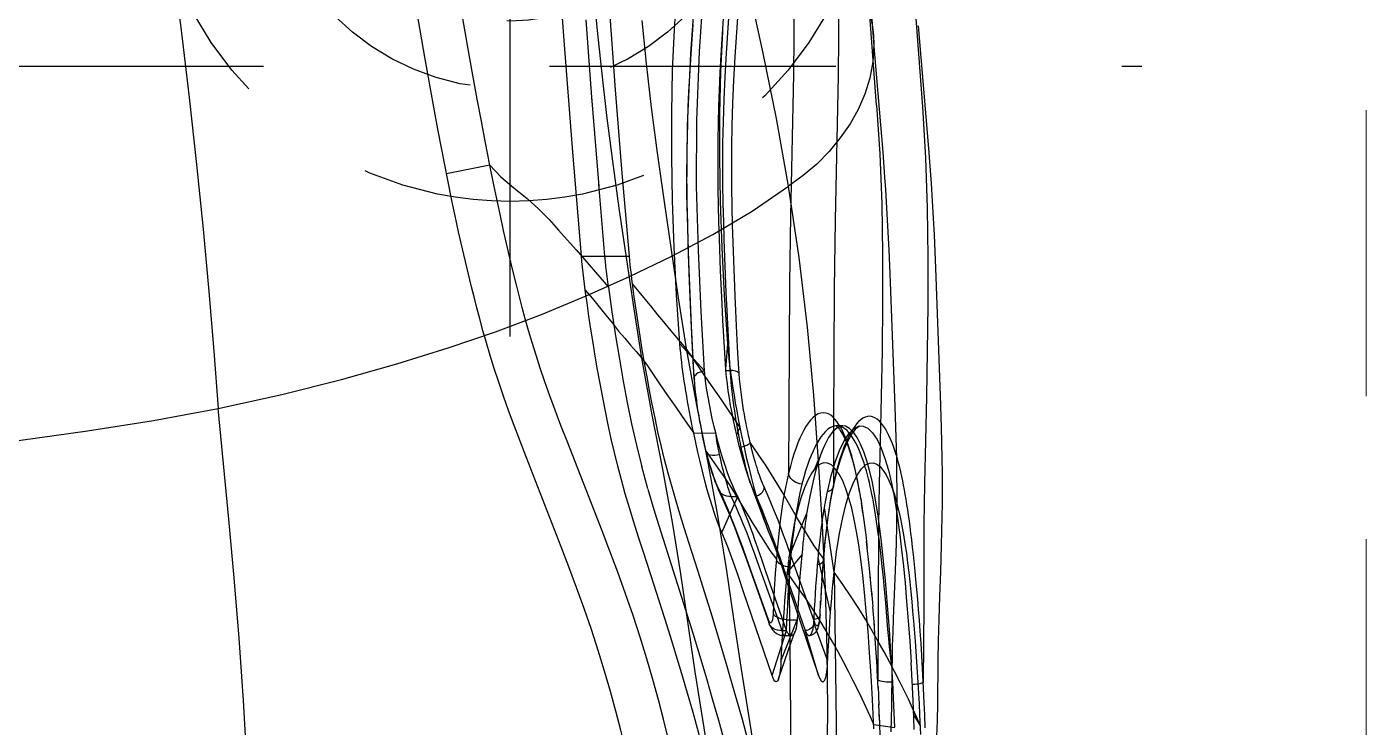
# Model space of a CAD drawing. Header units: inches. Extents: x 143011 to 144494, y -46023 to -44974.
# Drawn here: x 143811.85 to 143841.58, y -45181.09 to -45165.54 of the extents above; entities that cross this region are included whole.
import ezdxf

# ---------------------------------------------------------------- set-up
doc = ezdxf.new("R2010")
doc.units = ezdxf.units.IN
doc.header["$LTSCALE"] = 2
doc.header["$MEASUREMENT"] = 0
for name, pattern in [('CENTER', [50.8, 31.75, -6.35, 6.35, -6.35]), ('DASHED', [0.75, 0.5, -0.25]), ('HIDDEN', [9.525, 6.35, -3.175])]:
    doc.linetypes.add(name, pattern=pattern)
for name, color, linetype in [('CAV-COR', 1, 'CONTINUOUS'), ('DEFAULT_1', 7, 'CENTER'), ('DEFAULT_2', 8, 'HIDDEN'), ('wr2', 41, 'DASHED')]:
    doc.layers.add(name, color=color, linetype=linetype)
doc.layers.add('WR', color=122, linetype='HIDDEN', lineweight=18)

# ---------------------------------------------------------------- blocks, each defined once
blk = doc.blocks.new('20160901.140447')
at = {"layer": 'wr2', "linetype": 'CENTER', "ltscale": 0.2}
for p, q in [((0, -11), (0, 11)), ((-11, 0), (11, 0))]:
    blk.add_line(p, q, dxfattribs=at)
at = {"layer": 'wr2', "linetype": 'HIDDEN', "ltscale": 0.5}
for radius in [8, 5.5, 4]:
    blk.add_circle((0, 0), radius, dxfattribs=at)

msp = doc.modelspace()

# ---------------------------------------------------------------- linework, layer by layer
at = {"layer": 'CAV-COR', "linetype": 'ByBlock'}
for p, q in [((143830.668, -45166.073), (143830.5, -45163.891)), ((143831.87, -45168.246), (143831.645, -45165.521)), ((143830.854, -45168.329), (143830.668, -45166.073)), ((143831.805, -45168.452), (143831.736, -45167.323)), ((143831.844, -45169.57), (143831.805, -45168.452)), ((143830.963, -45169.969), (143830.932, -45169.431)), ((143831.857, -45170.664), (143831.844, -45169.57)), ((143830.989, -45170.498), (143830.963, -45169.969)), ((143832.027, -45170.899), (143831.994, -45170.164)), ((143831.012, -45171.02), (143830.989, -45170.498)), ((143831.125, -45173.973), (143831.012, -45171.02)), ((143832.133, -45173.726), (143832.027, -45170.899)), ((143831.141, -45174.435), (143831.125, -45173.973)), ((143831.151, -45177.017), (143831.16, -45176.614)), ((143831.764, -45178.387), (143831.768, -45176.6)), ((143831.139, -45177.41), (143831.151, -45177.017)), ((143831.125, -45177.793), (143831.139, -45177.41)), ((143831.089, -45178.676), (143831.125, -45177.793)), ((143832.098, -45178.702), (143832.114, -45178.188)), ((143831.749, -45180.087), (143831.764, -45178.387)), ((143831.077, -45178.99), (143831.089, -45178.676)), ((143832.086, -45179.176), (143832.098, -45178.702)), ((143831.068, -45179.282), (143831.077, -45178.99)), ((143831.061, -45179.551), (143831.068, -45179.282)), ((143832.079, -45179.611), (143832.086, -45179.176)), ((143831.057, -45179.804), (143831.061, -45179.551)), ((143831.505, -45180.193), (143831.476, -45179.651)), ((143832.067, -45180.579), (143832.079, -45179.611)), ((143831.047, -45180.615), (143831.057, -45179.804)), ((143831.069, -45180.09), (143831.056, -45179.852)), ((143831.11, -45179.858), (143831.057, -45179.757)), ((143831.218, -45180.068), (143831.11, -45179.858)), ((143831.756, -45180.232), (143831.733, -45179.785)), ((143831.069, -45180.09), (143831.053, -45180.09)), ((143831.086, -45180.439), (143831.069, -45180.09)), ((143831.52, -45180.508), (143831.505, -45180.193)), ((143831.771, -45180.549), (143831.756, -45180.232)), ((143831.041, -45180.902), (143831.047, -45180.615)), ((143831.101, -45180.774), (143831.086, -45180.439)), ((143831.509, -45180.668), (143831.417, -45180.472)), ((143831.536, -45180.878), (143831.52, -45180.508)), ((143831.781, -45180.814), (143831.771, -45180.549)), ((143832.06, -45180.94), (143832.067, -45180.579)), ((143831.033, -45181.196), (143831.041, -45180.902)), ((143831.114, -45181.088), (143831.101, -45180.774)), ((143831.546, -45181.14), (143831.536, -45180.878)), ((143831.792, -45181.108), (143831.781, -45180.814)), ((143832.051, -45181.294), (143832.06, -45180.94))]:
    msp.add_line(p, q, dxfattribs=at)
for points in [[(143828.755, -45169.081), (143828.489, -45167.579), (143828.198, -45166.131), (143827.888, -45164.737), (143827.557, -45163.398), (143827.213, -45162.114), (143826.854, -45160.878), (143826.483, -45159.688), (143826.099, -45158.548), (143825.705, -45157.452), (143825.305, -45156.398), (143824.896, -45155.389), (143824.475, -45154.422), (143824.04, -45153.497), (143823.59, -45152.613), (143823.125, -45151.779)], [(143813.351, -45155.169), (143813.776, -45156.948), (143814.154, -45158.73), (143814.493, -45160.484), (143814.793, -45162.218), (143815.054, -45163.92), (143815.275, -45165.558), (143815.461, -45167.114), (143815.621, -45168.601), (143815.765, -45170.035), (143815.896, -45171.419), (143816.004, -45172.748), (143816.098, -45174.02)], [(143831.736, -45167.323), (143831.505, -45164.274), (143831.447, -45163.486), (143831.323, -45161.874)], [(143830.642, -45165.733), (143830.651, -45165.941), (143830.631, -45166.321), (143830.564, -45166.686), (143830.454, -45167.038), (143830.306, -45167.377), (143830.122, -45167.702), (143829.907, -45168.013), (143829.66, -45168.31), (143829.382, -45168.595), (143829.079, -45168.848), (143828.755, -45169.081)], [(143830.932, -45169.431), (143830.915, -45169.159), (143830.896, -45168.885), (143830.854, -45168.329)], [(143831.953, -45169.409), (143831.928, -45169.025), (143831.9, -45168.637), (143831.87, -45168.246)], [(143816.098, -45174.02), (143817.514, -45173.707), (143818.835, -45173.374), (143820.068, -45173.027), (143821.203, -45172.674), (143822.257, -45172.314), (143823.274, -45171.93), (143824.268, -45171.52), (143825.231, -45171.09), (143826.168, -45170.635), (143827.079, -45170.155), (143827.954, -45169.64), (143828.755, -45169.081)], [(143829.389, -45186.801), (143829.53, -45184.454), (143829.586, -45183.233), (143829.618, -45181.982), (143829.629, -45180.694), (143829.617, -45179.371), (143829.577, -45178.011), (143829.508, -45176.618), (143829.422, -45175.189), (143829.317, -45173.72), (143829.177, -45172.21), (143828.996, -45170.664), (143828.755, -45169.081)], [(143831.994, -45170.164), (143831.975, -45169.789), (143831.953, -45169.409)], [(143831.768, -45176.6), (143831.78, -45175.682), (143831.806, -45174.732), (143831.827, -45173.753), (143831.844, -45172.752), (143831.854, -45171.724), (143831.857, -45170.664)], [(143832.153, -45177.048), (143832.161, -45176.743), (143832.167, -45176.431), (143832.171, -45176.113), (143832.173, -45175.788), (143832.172, -45175.457), (143832.169, -45175.119), (143832.163, -45174.775), (143832.155, -45174.428), (143832.133, -45173.726)], [(143799.429, -45175.677), (143800.654, -45175.612), (143801.914, -45175.551), (143803.207, -45175.483), (143804.532, -45175.4), (143805.892, -45175.302), (143807.295, -45175.186), (143808.747, -45175.052), (143810.232, -45174.896), (143811.72, -45174.717), (143813.201, -45174.515), (143814.669, -45174.284), (143816.098, -45174.02)], [(143816.887, -45191.483), (143816.862, -45186.605), (143816.842, -45185.013), (143816.803, -45183.449), (143816.744, -45181.94), (143816.663, -45180.497), (143816.566, -45179.112), (143816.455, -45177.773), (143816.336, -45176.476), (143816.098, -45174.02)], [(143831.16, -45176.614), (143831.163, -45176.408), (143831.165, -45176.199), (143831.166, -45175.987), (143831.166, -45175.773), (143831.164, -45175.556), (143831.162, -45175.336), (143831.158, -45175.114), (143831.154, -45174.89), (143831.141, -45174.435)], [(143831.403, -45176.26), (143831.386, -45176.145), (143831.368, -45176.033), (143831.349, -45175.926), (143831.331, -45175.823), (143831.312, -45175.722), (143831.292, -45175.622), (143831.271, -45175.523), (143831.249, -45175.425), (143831.225, -45175.327), (143831.201, -45175.23), (143831.174, -45175.135), (143831.158, -45175.078)], [(143831.163, -45176.35), (143831.186, -45176.503), (143831.228, -45176.82), (143831.267, -45177.155), (143831.306, -45177.513), (143831.343, -45177.896), (143831.379, -45178.301), (143831.413, -45178.728), (143831.446, -45179.179), (143831.476, -45179.651)], [(143831.53, -45177.26), (143831.511, -45177.092), (143831.493, -45176.934), (143831.475, -45176.784), (143831.457, -45176.642), (143831.439, -45176.509), (143831.421, -45176.381), (143831.403, -45176.26)], [(143832.114, -45178.188), (143832.134, -45177.634), (143832.153, -45177.048)], [(143831.586, -45177.823), (143831.567, -45177.626), (143831.53, -45177.26)], [(143831.733, -45179.785), (143831.716, -45179.498), (143831.698, -45179.223), (143831.68, -45178.962), (143831.662, -45178.713), (143831.643, -45178.475), (143831.624, -45178.247), (143831.586, -45177.823)], [(143831.417, -45180.472), (143831.32, -45180.273), (143831.218, -45180.068)], [(143831.749, -45180.087), (143831.743, -45180.096), (143831.731, -45180.104), (143831.715, -45180.112), (143831.696, -45180.12), (143831.672, -45180.126), (143831.642, -45180.133), (143831.602, -45180.139), (143831.555, -45180.143), (143831.503, -45180.144)]]:
    msp.add_lwpolyline(points, dxfattribs=at)
at = {"layer": 'DEFAULT_1', "color": 2, "linetype": 'CENTER', "ltscale": 0.5}
msp.add_line((143734.555, -45166.419), (143836.598, -45166.419), dxfattribs=at)
at = {"layer": 'DEFAULT_2', "color": 8, "linetype": 'HIDDEN'}
for p, q in [((143830.712, -45167.282), (143830.36, -45162.613)), ((143820.687, -45166.221), (143820.277, -45163.878)), ((143821.686, -45166.248), (143821.24, -45163.709)), ((143827.38, -45166.131), (143827.495, -45164.466)), ((143827.341, -45164.865), (143827.255, -45166.173)), ((143827.574, -45166.215), (143827.649, -45165.127)), ((143824.403, -45167.209), (143824.266, -45165.387)), ((143826.588, -45166.263), (143826.64, -45165.494)), ((143820.885, -45167.33), (143820.687, -45166.221)), ((143821.85, -45167.154), (143821.686, -45166.248)), ((143825.068, -45168.791), (143824.92, -45166.947)), ((143821.941, -45167.639), (143821.85, -45167.154)), ((143824.552, -45169.087), (143824.394, -45167.102)), ((143820.976, -45167.82), (143820.885, -45167.33)), ((143821.062, -45168.27), (143820.976, -45167.82)), ((143822.026, -45168.083), (143821.941, -45167.639)), ((143822.13, -45168.615), (143822.026, -45168.083)), ((143831.87, -45168.246), (143831.849, -45167.984)), ((143821.195, -45168.947), (143821.062, -45168.27)), ((143824.162, -45170.633), (143823.965, -45168.234)), ((143822.13, -45168.615), (143821.167, -45168.806)), ((143822.218, -45169.049), (143822.13, -45168.615)), ((143831.9, -45168.637), (143831.898, -45168.606)), ((143821.288, -45169.404), (143821.195, -45168.947)), ((143822.283, -45169.366), (143822.218, -45169.049)), ((143824.684, -45170.633), (143824.548, -45169.035)), ((143825.226, -45170.633), (143825.068, -45168.791)), ((143821.359, -45169.738), (143821.288, -45169.404)), ((143822.356, -45169.705), (143822.283, -45169.366)), ((143821.437, -45170.096), (143821.359, -45169.738)), ((143822.436, -45170.067), (143822.356, -45169.705)), ((143821.523, -45170.476), (143821.437, -45170.096)), ((143822.524, -45170.451), (143822.436, -45170.067)), ((143823.651, -45170.056), (143824.042, -45170.498)), ((143821.618, -45170.881), (143821.523, -45170.476)), ((143822.621, -45170.862), (143822.524, -45170.451)), ((143824.042, -45170.498), (143824.761, -45171.322)), ((143826.563, -45171.198), (143826.533, -45170.384)), ((143824.162, -45170.633), (143825.226, -45170.633)), ((143827.573, -45171.513), (143827.543, -45170.726)), ((143821.722, -45171.313), (143821.618, -45170.881)), ((143822.729, -45171.303), (143822.621, -45170.862)), ((143827.243, -45170.964), (143827.275, -45171.691)), ((143826.598, -45172.064), (143826.563, -45171.198)), ((143826.308, -45171.559), (143826.485, -45172.684)), ((143827.611, -45172.346), (143827.573, -45171.513)), ((143825.504, -45172.9), (143825.326, -45171.759)), ((143826.62, -45172.526), (143826.598, -45172.064)), ((143826.347, -45172.584), (143826.894, -45173.18)), ((143826.635, -45172.819), (143826.62, -45172.526)), ((143827.403, -45172.584), (143827.36, -45173.144)), ((143825.504, -45172.9), (143825.629, -45173.072)), ((143826.613, -45172.863), (143826.485, -45172.684)), ((143826.651, -45173.103), (143826.635, -45172.819)), ((143826.669, -45173.382), (143826.651, -45173.103)), ((143827.361, -45173.159), (143827.361, -45173.164)), ((143827.362, -45173.169), (143827.362, -45173.174)), ((143827.362, -45173.174), (143827.376, -45173.318)), ((143827.362, -45173.174), (143827.466, -45173.174)), ((143827.376, -45173.318), (143827.393, -45173.469)), ((143826.754, -45174.101), (143826.74, -45174.017)), ((143826.795, -45174.34), (143826.781, -45174.263)), ((143827.677, -45174.429), (143827.535, -45174.215)), ((143829.755, -45174.289), (143829.753, -45175.694)), ((143829.821, -45174.402), (143829.815, -45174.401)), ((143829.828, -45174.402), (143829.821, -45174.402)), ((143829.965, -45174.402), (143829.828, -45174.402)), ((143826.653, -45174.562), (143827.141, -45174.556)), ((143826.826, -45174.524), (143826.85, -45174.641)), ((143826.876, -45174.757), (143826.851, -45174.622)), ((143827.677, -45174.429), (143827.601, -45174.609)), ((143827.601, -45174.609), (143827.649, -45174.806)), ((143826.902, -45174.87), (143826.878, -45174.747)), ((143826.932, -45174.992), (143826.905, -45174.863)), ((143826.931, -45174.969), (143826.918, -45174.917)), ((143826.932, -45174.992), (143826.931, -45174.969)), ((143827.228, -45175.043), (143827.218, -45174.996)), ((143827.295, -45175.112), (143827.242, -45174.933)), ((143827.649, -45174.806), (143827.698, -45174.996)), ((143827.698, -45174.996), (143827.748, -45175.179)), ((143829.503, -45174.954), (143829.456, -45175.072)), ((143829.504, -45174.954), (143829.465, -45175.055)), ((143823.709, -45177.086), (143822.934, -45175.092)), ((143829.465, -45175.055), (143829.379, -45175.319)), ((143829.423, -45175.149), (143829.395, -45175.218)), ((143829.456, -45175.072), (143829.423, -45175.149)), ((143825.635, -45175.803), (143825.501, -45175.308)), ((143829.306, -45175.414), (143829.306, -45175.414)), ((143829.62, -45175.868), (143829.703, -45175.513)), ((143825.635, -45175.806), (143825.791, -45176.33)), ((143827.63, -45175.967), (143827.574, -45175.859)), ((143827.907, -45175.662), (143828.027, -45175.983)), ((143829.753, -45175.694), (143829.718, -45175.874)), ((143829.754, -45175.75), (143829.754, -45175.75)), ((143831.043, -45175.674), (143831.088, -45175.9)), ((143831.068, -45175.816), (143831.072, -45175.828)), ((143827.279, -45176.773), (143827.63, -45175.967)), ((143827.485, -45175.967), (143827.474, -45175.938)), ((143827.545, -45176.098), (143827.485, -45175.967)), ((143827.485, -45175.967), (143827.63, -45175.967)), ((143828.027, -45175.983), (143828.225, -45176.52)), ((143828.324, -45176.773), (143828.037, -45175.966)), ((143825.791, -45176.33), (143826.473, -45178.484)), ((143828.766, -45177.334), (143829.16, -45176.356)), ((143829.142, -45176.483), (143829.13, -45176.569)), ((143829.77, -45177.65), (143829.554, -45176.224)), ((143829.656, -45176.24), (143829.629, -45176.425)), ((143830.441, -45176.563), (143830.425, -45176.445)), ((143827.678, -45176.935), (143827.611, -45176.754)), ((143828.719, -45177.02), (143828.626, -45176.766)), ((143829.108, -45176.742), (143829.097, -45176.829)), ((143829.119, -45176.655), (143829.108, -45176.742)), ((143829.13, -45176.569), (143829.119, -45176.655)), ((143826.745, -45177.612), (143826.548, -45176.995)), ((143827.741, -45177.105), (143827.678, -45176.935)), ((143827.946, -45177.076), (143827.875, -45176.886)), ((143828.011, -45177.253), (143827.946, -45177.076)), ((143828.803, -45177.258), (143828.719, -45177.02)), ((143829.078, -45177.005), (143829.064, -45177.137)), ((143829.087, -45176.917), (143829.078, -45177.005)), ((143829.097, -45176.829), (143829.087, -45176.917)), ((143829.53, -45177.346), (143829.33, -45177.064)), ((143830.473, -45176.82), (143830.504, -45177.118)), ((143830.506, -45177.107), (143830.489, -45176.959)), ((143825.768, -45177.913), (143825.538, -45177.207)), ((143827.826, -45177.341), (143827.741, -45177.105)), ((143827.823, -45177.369), (143828.326, -45178.786)), ((143828.313, -45178.707), (143827.826, -45177.341)), ((143828.071, -45177.419), (143828.011, -45177.253)), ((143828.487, -45177.363), (143828.475, -45177.52)), ((143828.519, -45177.202), (143829.126, -45178.947)), ((143828.728, -45177.665), (143829.051, -45177.273)), ((143828.766, -45177.334), (143828.768, -45177.463)), ((143829.332, -45178.755), (143828.803, -45177.258)), ((143829.064, -45177.137), (143829.051, -45177.273)), ((143829.403, -45177.487), (143829.412, -45177.379)), ((143829.412, -45177.379), (143829.425, -45177.247)), ((143829.691, -45178.538), (143829.417, -45177.325)), ((143829.425, -45177.247), (143829.44, -45177.092)), ((143829.53, -45177.346), (143829.518, -45177.494)), ((143830.541, -45177.432), (143830.506, -45177.107)), ((143828.203, -45177.791), (143828.071, -45177.419)), ((143828.709, -45178.946), (143828.255, -45177.632)), ((143828.464, -45177.67), (143828.454, -45177.813)), ((143828.475, -45177.52), (143828.464, -45177.67)), ((143828.591, -45177.483), (143828.758, -45177.98)), ((143828.73, -45177.646), (143828.718, -45177.759)), ((143828.728, -45177.665), (143828.749, -45177.693)), ((143828.74, -45177.552), (143828.73, -45177.646)), ((143828.746, -45177.497), (143828.74, -45177.552)), ((143828.753, -45177.442), (143828.746, -45177.497)), ((143829.377, -45177.809), (143829.39, -45177.648)), ((143829.39, -45177.648), (143829.403, -45177.487)), ((143829.508, -45177.634), (143829.499, -45177.768)), ((143829.518, -45177.494), (143829.508, -45177.634)), ((143830.577, -45177.8), (143830.537, -45177.423)), ((143828.614, -45178.946), (143828.203, -45177.791)), ((143828.454, -45177.813), (143828.442, -45178.018)), ((143828.698, -45177.963), (143828.684, -45178.123)), ((143828.708, -45177.859), (143828.698, -45177.963)), ((143828.718, -45177.759), (143828.708, -45177.859)), ((143828.759, -45177.907), (143828.75, -45178.045)), ((143828.769, -45177.763), (143828.759, -45177.907)), ((143829.355, -45178.131), (143829.366, -45177.97)), ((143829.366, -45177.97), (143829.377, -45177.809)), ((143829.49, -45177.894), (143829.478, -45178.19)), ((143829.499, -45177.768), (143829.489, -45178.003)), ((143830.613, -45178.207), (143830.568, -45177.742)), ((143828.391, -45179.942), (143827.758, -45178.085)), ((143828.432, -45178.209), (143828.423, -45178.388)), ((143828.442, -45178.018), (143828.432, -45178.209)), ((143828.684, -45178.123), (143828.67, -45178.284)), ((143828.742, -45178.177), (143828.732, -45178.365)), ((143828.75, -45178.045), (143828.742, -45178.177)), ((143828.758, -45177.98), (143829.426, -45179.942)), ((143829.346, -45178.293), (143829.355, -45178.131)), ((143829.48, -45178.073), (143829.468, -45178.384)), ((143830.599, -45178.073), (143830.628, -45178.415)), ((143827.217, -45179.141), (143827.033, -45178.531)), ((143828.423, -45178.388), (143828.415, -45178.556)), ((143828.658, -45178.45), (143828.645, -45178.632)), ((143828.67, -45178.284), (143828.658, -45178.45)), ((143828.724, -45178.541), (143828.716, -45178.707)), ((143828.732, -45178.365), (143828.724, -45178.541)), ((143829.324, -45178.715), (143829.337, -45178.456)), ((143829.337, -45178.456), (143829.346, -45178.293)), ((143829.456, -45178.629), (143829.468, -45178.289)), ((143829.676, -45178.745), (143829.691, -45178.538)), ((143830.663, -45178.837), (143830.63, -45178.416)), ((143830.75, -45178.372), (143830.736, -45180.019)), ((143828.59, -45179.626), (143828.952, -45178.707)), ((143828.631, -45178.838), (143828.617, -45179.072)), ((143828.645, -45178.632), (143828.631, -45178.838)), ((143828.716, -45178.707), (143828.952, -45178.707)), ((143829.319, -45178.815), (143829.304, -45178.844)), ((143829.627, -45179.626), (143829.319, -45178.778)), ((143829.34, -45178.776), (143829.332, -45178.755)), ((143829.663, -45178.956), (143829.676, -45178.745)), ((143830.691, -45179.247), (143830.655, -45178.768)), ((143831.531, -45178.736), (143831.567, -45179.181)), ((143826.388, -45179.908), (143826.135, -45179.075)), ((143827.396, -45179.745), (143827.217, -45179.141)), ((143828.391, -45179.942), (143828.709, -45178.946)), ((143828.562, -45178.947), (143828.51, -45178.94)), ((143828.614, -45178.946), (143828.562, -45178.947)), ((143828.617, -45179.072), (143828.604, -45179.333)), ((143828.623, -45178.983), (143828.614, -45178.946)), ((143828.614, -45178.946), (143828.709, -45178.946)), ((143828.632, -45179.013), (143828.623, -45178.983)), ((143828.662, -45179.059), (143828.821, -45179.059)), ((143828.727, -45178.977), (143828.709, -45178.946)), ((143828.821, -45179.059), (143828.802, -45179.056)), ((143828.819, -45179.206), (143828.906, -45178.961)), ((143829.163, -45178.941), (143829.126, -45178.947)), ((143829.426, -45179.942), (143829.126, -45178.946)), ((143829.198, -45178.93), (143829.163, -45178.941)), ((143829.65, -45179.172), (143829.663, -45178.956)), ((143830.716, -45179.641), (143830.681, -45179.132)), ((143828.537, -45180.015), (143828.819, -45179.206)), ((143828.604, -45179.333), (143828.59, -45179.626)), ((143829.626, -45179.657), (143829.638, -45179.395)), ((143829.638, -45179.395), (143829.65, -45179.172)), ((143827.569, -45180.339), (143827.396, -45179.745)), ((143830.705, -45179.506), (143830.727, -45179.889)), ((143831.057, -45179.757), (143830.997, -45179.641)), ((143827.013, -45181.897), (143826.689, -45179.862)), ((143830.747, -45180.233), (143830.727, -45179.832)), ((143830.735, -45180.028), (143830.736, -45180.019)), ((143830.743, -45180.189), (143830.762, -45180.601)), ((143830.653, -45181.13), (143830.623, -45180.474)), ((143830.777, -45180.939), (143830.763, -45180.575)), ((143832.067, -45180.579), (143832.067, -45180.567)), ((143830.771, -45180.815), (143830.786, -45181.26)), ((143831.596, -45180.859), (143831.509, -45180.668)), ((143831.676, -45181.046), (143831.533, -45180.804)), ((143831.676, -45181.046), (143831.596, -45180.859)), ((143831.666, -45180.809), (143831.685, -45181.255)), ((143832.06, -45180.94), (143832.061, -45180.89)), ((143830.648, -45181.028), (143831.113, -45181.095))]:
    msp.add_line(p, q, dxfattribs=at)
for points in [[(143824.92, -45166.947), (143824.828, -45165.717), (143824.786, -45165.102), (143824.747, -45164.487), (143824.711, -45163.871), (143824.679, -45163.256), (143824.651, -45162.639), (143824.627, -45162.023), (143824.607, -45161.41), (143824.591, -45160.8), (143824.578, -45160.195), (143824.572, -45159.596), (143824.573, -45159.005), (143824.581, -45158.422)], [(143827.018, -45159.528), (143826.933, -45161.106), (143826.816, -45162.833), (143826.58, -45166.142)], [(143824.512, -45165.56), (143824.34, -45163.713), (143824.265, -45162.828), (143824.201, -45161.968), (143824.146, -45161.131)], [(143826.894, -45173.181), (143826.817, -45171.867), (143826.758, -45170.501), (143826.716, -45169.084), (143826.72, -45167.614), (143826.784, -45166.093), (143826.889, -45164.526), (143827.122, -45161.246)], [(143828.767, -45161.528), (143828.85, -45163.268), (143828.883, -45164.961), (143828.867, -45166.605)], [(143829.76, -45161.403), (143829.843, -45163.182), (143829.876, -45164.934), (143829.859, -45166.629)], [(143823.965, -45168.234), (143823.78, -45165.846), (143823.737, -45165.247), (143823.698, -45164.645), (143823.661, -45164.041), (143823.627, -45163.435), (143823.599, -45162.825), (143823.573, -45162.213)], [(143826.347, -45172.584), (143826.271, -45171.495), (143826.219, -45170.437), (143826.184, -45169.41), (143826.165, -45168.416), (143826.166, -45167.452), (143826.186, -45166.515), (143826.228, -45165.607), (143826.283, -45164.728)], [(143830.547, -45165.145), (143830.622, -45165.549), (143830.642, -45165.731)], [(143825.499, -45165.403), (143825.598, -45166.356), (143825.712, -45167.335), (143825.841, -45168.343), (143825.987, -45169.381), (143826.308, -45171.559)], [(143825.326, -45171.759), (143825.003, -45169.572), (143824.857, -45168.527), (143824.726, -45167.512), (143824.612, -45166.523), (143824.512, -45165.56)], [(143827.292, -45165.646), (143827.25, -45166.548), (143827.228, -45167.478), (143827.227, -45168.435), (143827.244, -45169.423), (143827.277, -45170.445), (143827.328, -45171.5), (143827.403, -45172.584)], [(143826.58, -45166.142), (143826.506, -45167.728), (143826.496, -45169.265), (143826.536, -45170.751), (143826.595, -45172.184), (143826.659, -45173.349)], [(143826.507, -45168.302), (143826.512, -45167.991), (143826.521, -45167.668), (143826.532, -45167.332), (143826.547, -45166.986), (143826.566, -45166.63), (143826.588, -45166.263)], [(143827.255, -45166.173), (143827.234, -45166.56), (143827.217, -45166.941), (143827.204, -45167.315), (143827.194, -45167.686), (143827.188, -45168.054), (143827.186, -45168.419), (143827.186, -45168.782), (143827.19, -45169.146), (143827.197, -45169.509), (143827.206, -45169.873), (143827.216, -45170.236), (143827.243, -45170.964)], [(143827.376, -45171.443), (143827.332, -45170.264), (143827.319, -45169.872), (143827.309, -45169.464), (143827.303, -45169.036), (143827.299, -45168.591), (143827.302, -45168.131), (143827.312, -45167.653), (143827.328, -45167.16), (143827.35, -45166.652), (143827.38, -45166.131)], [(143827.543, -45170.726), (143827.516, -45169.943), (143827.506, -45169.537), (143827.499, -45169.11), (143827.496, -45168.667), (143827.499, -45168.208), (143827.508, -45167.732), (143827.523, -45167.239), (143827.545, -45166.733), (143827.574, -45166.215)], [(143828.867, -45166.605), (143828.803, -45169.739), (143828.779, -45171.233), (143828.756, -45175.462)], [(143829.859, -45166.629), (143829.794, -45169.84), (143829.77, -45171.361), (143829.755, -45174.289)], [(143830.712, -45167.282), (143830.782, -45168.365), (143830.825, -45169.471), (143830.842, -45170.586), (143830.841, -45171.675), (143830.832, -45172.726), (143830.815, -45173.75), (143830.793, -45174.741), (143830.767, -45175.695), (143830.754, -45176.615), (143830.75, -45178.372)], [(143822.13, -45168.615), (143822.372, -45168.878), (143822.664, -45169.122), (143822.959, -45169.357), (143823.219, -45169.591), (143823.444, -45169.825), (143823.651, -45170.056)], [(143826.533, -45170.384), (143826.52, -45169.926), (143826.514, -45169.683), (143826.509, -45169.429), (143826.505, -45169.165), (143826.504, -45168.889), (143826.504, -45168.601)], [(143824.247, -45171.389), (143824.231, -45171.26), (143824.215, -45171.133), (143824.201, -45171.006), (143824.187, -45170.881), (143824.174, -45170.756), (143824.162, -45170.633)], [(143824.761, -45171.322), (143824.747, -45171.205), (143824.733, -45171.089), (143824.719, -45170.973), (143824.707, -45170.859), (143824.695, -45170.746), (143824.684, -45170.633)], [(143825.296, -45171.252), (143825.283, -45171.147), (143825.271, -45171.043), (143825.259, -45170.94), (143825.247, -45170.837), (143825.237, -45170.735), (143825.226, -45170.633)], [(143822.934, -45175.092), (143822.669, -45174.397), (143822.547, -45174.065), (143822.433, -45173.743), (143822.326, -45173.431), (143822.226, -45173.129), (143822.136, -45172.838), (143822.053, -45172.557), (143821.976, -45172.287), (143821.905, -45172.028), (143821.84, -45171.78), (143821.78, -45171.542), (143821.722, -45171.313)], [(143824.619, -45176.734), (143823.843, -45174.742), (143823.708, -45174.392), (143823.581, -45174.057), (143823.462, -45173.733), (143823.351, -45173.422), (143823.248, -45173.122), (143823.155, -45172.833), (143823.069, -45172.554), (143822.99, -45172.285), (143822.917, -45172.026), (143822.85, -45171.776), (143822.788, -45171.535), (143822.729, -45171.303)], [(143824.247, -45171.389), (143824.406, -45171.576), (143824.559, -45171.76), (143824.705, -45171.942), (143824.848, -45172.123), (143824.987, -45172.297), (143825.123, -45172.458), (143825.254, -45172.608), (143825.38, -45172.75), (143825.504, -45172.9)], [(143825.538, -45177.207), (143825.43, -45176.87), (143825.326, -45176.542), (143825.228, -45176.224), (143825.136, -45175.91), (143825.05, -45175.601), (143824.97, -45175.297), (143824.894, -45174.993), (143824.823, -45174.688), (143824.757, -45174.383), (143824.694, -45174.078), (143824.634, -45173.771), (143824.577, -45173.465), (143824.522, -45173.16), (143824.47, -45172.857), (143824.42, -45172.556), (143824.372, -45172.258), (143824.328, -45171.964), (143824.286, -45171.675), (143824.247, -45171.389)], [(143824.761, -45171.322), (143824.839, -45171.869), (143824.92, -45172.403), (143825.004, -45172.921), (143825.09, -45173.413), (143825.178, -45173.885), (143825.276, -45174.358), (143825.384, -45174.834), (143825.502, -45175.311)], [(143826.117, -45172.249), (143825.988, -45172.097), (143825.858, -45171.936), (143825.724, -45171.768), (143825.587, -45171.598), (143825.445, -45171.427), (143825.296, -45171.252)], [(143826.548, -45176.995), (143826.451, -45176.687), (143826.356, -45176.379), (143826.263, -45176.071), (143826.173, -45175.764), (143826.089, -45175.456), (143826.008, -45175.149), (143825.932, -45174.842), (143825.861, -45174.535), (143825.795, -45174.227), (143825.732, -45173.921), (143825.673, -45173.615), (143825.617, -45173.311), (143825.564, -45173.008), (143825.513, -45172.708), (143825.464, -45172.411), (143825.418, -45172.116), (143825.375, -45171.825), (143825.334, -45171.537), (143825.296, -45171.252)], [(143827.275, -45171.691), (143827.294, -45172.055), (143827.314, -45172.418), (143827.336, -45172.781), (143827.361, -45173.154)], [(143827.466, -45173.174), (143827.415, -45172.277), (143827.394, -45171.85), (143827.376, -45171.443)], [(143826.485, -45172.684), (143826.364, -45172.534), (143826.117, -45172.249)], [(143826.653, -45174.562), (143826.629, -45174.443), (143826.605, -45174.325), (143826.582, -45174.208), (143826.56, -45174.091), (143826.538, -45173.975), (143826.518, -45173.86), (143826.498, -45173.747), (143826.479, -45173.634), (143826.461, -45173.522), (143826.444, -45173.412), (143826.428, -45173.303), (143826.414, -45173.196), (143826.4, -45173.09), (143826.387, -45172.985), (143826.375, -45172.882), (143826.365, -45172.781), (143826.355, -45172.682), (143826.347, -45172.584)], [(143827.403, -45172.584), (143827.412, -45172.694), (143827.422, -45172.806), (143827.434, -45172.92), (143827.448, -45173.036), (143827.463, -45173.154), (143827.479, -45173.274), (143827.496, -45173.395), (143827.514, -45173.518), (143827.534, -45173.643), (143827.555, -45173.77), (143827.577, -45173.899), (143827.6, -45174.029), (143827.625, -45174.161), (143827.65, -45174.294), (143827.677, -45174.429)], [(143827.663, -45173.242), (143827.635, -45172.787), (143827.611, -45172.346)], [(143826.689, -45179.862), (143826.365, -45177.686), (143826.183, -45176.543), (143825.967, -45175.366), (143825.728, -45174.155), (143825.504, -45172.9)], [(143826.485, -45172.684), (143826.712, -45173.942), (143826.957, -45175.175), (143827.182, -45176.393), (143827.37, -45177.568), (143827.537, -45178.687), (143827.702, -45179.759)], [(143826.999, -45173.435), (143826.872, -45173.248), (143826.613, -45172.863)], [(143825.629, -45173.072), (143825.88, -45173.448), (143826.004, -45173.63), (143826.255, -45173.986)], [(143826.894, -45173.181), (143826.843, -45173.193), (143826.796, -45173.208), (143826.754, -45173.227), (143826.718, -45173.249), (143826.69, -45173.274), (143826.671, -45173.3), (143826.661, -45173.328), (143826.659, -45173.349)], [(143827.141, -45174.556), (143827.102, -45174.398), (143827.066, -45174.239), (143827.032, -45174.08), (143827.001, -45173.922), (143826.972, -45173.766), (143826.947, -45173.613), (143826.926, -45173.464), (143826.908, -45173.32), (143826.894, -45173.181)], [(143827.663, -45173.242), (143827.654, -45173.228), (143827.641, -45173.215), (143827.623, -45173.204), (143827.603, -45173.194), (143827.579, -45173.186), (143827.553, -45173.179), (143827.525, -45173.175), (143827.496, -45173.173), (143827.466, -45173.174)], [(143827.487, -45173.438), (143827.476, -45173.306), (143827.466, -45173.174)], [(143826.659, -45173.349), (143826.66, -45173.355), (143826.669, -45173.382)], [(143826.659, -45173.349), (143826.661, -45173.369), (143826.669, -45173.476), (143826.68, -45173.585), (143826.692, -45173.698), (143826.715, -45173.843)], [(143826.704, -45173.753), (143826.693, -45173.661), (143826.684, -45173.569), (143826.676, -45173.476), (143826.669, -45173.382)], [(143827.535, -45174.215), (143827.396, -45174.006), (143827.26, -45173.807), (143826.999, -45173.435)], [(143827.393, -45173.469), (143827.413, -45173.625), (143827.438, -45173.786), (143827.466, -45173.949), (143827.496, -45174.115), (143827.528, -45174.28), (143827.563, -45174.446), (143827.601, -45174.609)], [(143827.599, -45174.297), (143827.581, -45174.185), (143827.564, -45174.07), (143827.546, -45173.95), (143827.53, -45173.826), (143827.514, -45173.699), (143827.499, -45173.57), (143827.487, -45173.438)], [(143827.852, -45174.53), (143827.834, -45174.442), (143827.816, -45174.349), (143827.797, -45174.253), (143827.779, -45174.153), (143827.761, -45174.048), (143827.744, -45173.941), (143827.727, -45173.829), (143827.711, -45173.714), (143827.697, -45173.598), (143827.684, -45173.481), (143827.673, -45173.362), (143827.663, -45173.242)], [(143826.255, -45173.986), (143826.386, -45174.173), (143826.519, -45174.365), (143826.653, -45174.562)], [(143826.706, -45173.813), (143826.722, -45173.93), (143826.74, -45174.048), (143826.767, -45174.183)], [(143826.76, -45174.167), (143826.78, -45174.286), (143826.809, -45174.414)], [(143827.636, -45174.506), (143827.618, -45174.404), (143827.599, -45174.297)], [(143830.361, -45176.016), (143830.345, -45175.917), (143830.328, -45175.821), (143830.31, -45175.725), (143830.292, -45175.63), (143830.273, -45175.535), (143830.253, -45175.441), (143830.231, -45175.346), (143830.209, -45175.251), (143830.185, -45175.158), (143830.16, -45175.067), (143830.133, -45174.976), (143830.106, -45174.888), (143830.077, -45174.803), (143830.046, -45174.721), (143830.014, -45174.641), (143829.981, -45174.565), (143829.946, -45174.493), (143829.909, -45174.425), (143829.87, -45174.362), (143829.829, -45174.303), (143829.786, -45174.251), (143829.74, -45174.205), (143829.693, -45174.166), (143829.642, -45174.137), (143829.588, -45174.119), (143829.531, -45174.111), (143829.473, -45174.117), (143829.415, -45174.139), (143829.355, -45174.175), (143829.298, -45174.222), (143829.244, -45174.279), (143829.193, -45174.346), (143829.144, -45174.42), (143829.098, -45174.498), (143829.054, -45174.584), (143829.01, -45174.678), (143828.967, -45174.78), (143828.925, -45174.89), (143828.883, -45175.012), (143828.84, -45175.148), (143828.798, -45175.298), (143828.756, -45175.462)], [(143829.827, -45174.402), (143829.801, -45174.403), (143829.745, -45174.416), (143829.688, -45174.441), (143829.631, -45174.479), (143829.576, -45174.528), (143829.525, -45174.584), (143829.476, -45174.647), (143829.43, -45174.718), (143829.385, -45174.793), (143829.343, -45174.874), (143829.301, -45174.962), (143829.259, -45175.058), (143829.218, -45175.161), (143829.178, -45175.275), (143829.137, -45175.403), (143829.096, -45175.542), (143829.055, -45175.695)], [(143829.964, -45174.402), (143829.93, -45174.405), (143829.837, -45174.444), (143829.742, -45174.529), (143829.648, -45174.66), (143829.555, -45174.836), (143829.504, -45174.954)], [(143829.703, -45175.513), (143829.795, -45175.206), (143829.892, -45174.947), (143829.994, -45174.737), (143830.098, -45174.576), (143830.204, -45174.466), (143830.31, -45174.409), (143830.343, -45174.403)], [(143829.815, -45174.401), (143829.813, -45174.4), (143829.812, -45174.4), (143829.818, -45174.404), (143829.832, -45174.415), (143829.856, -45174.439), (143829.886, -45174.475), (143829.92, -45174.524), (143829.957, -45174.587), (143829.997, -45174.665), (143830.037, -45174.756), (143830.079, -45174.861), (143830.12, -45174.982), (143830.162, -45175.118), (143830.203, -45175.27), (143830.244, -45175.438), (143830.284, -45175.624), (143830.323, -45175.829), (143830.362, -45176.051)], [(143830.099, -45174.553), (143830.056, -45174.508), (143830.01, -45174.469), (143829.962, -45174.438), (143829.911, -45174.416), (143829.857, -45174.404), (143829.828, -45174.402)], [(143830.112, -45174.458), (143830.022, -45174.411), (143829.964, -45174.402)], [(143831.158, -45175.078), (143831.147, -45175.042), (143831.118, -45174.951), (143831.088, -45174.863), (143831.056, -45174.778), (143831.022, -45174.696), (143830.986, -45174.617), (143830.948, -45174.543), (143830.908, -45174.472), (143830.866, -45174.407), (143830.821, -45174.348), (143830.773, -45174.296), (143830.723, -45174.253), (143830.672, -45174.221), (143830.619, -45174.199), (143830.566, -45174.189), (143830.513, -45174.192), (143830.46, -45174.207), (143830.408, -45174.232), (143830.36, -45174.266), (143830.313, -45174.309), (143830.269, -45174.358), (143830.226, -45174.413), (143830.186, -45174.473)], [(143830.31, -45174.419), (143830.332, -45174.406), (143830.343, -45174.403)], [(143830.343, -45174.403), (143830.416, -45174.407), (143830.52, -45174.456), (143830.623, -45174.557), (143830.723, -45174.708), (143830.815, -45174.9), (143830.898, -45175.125), (143830.974, -45175.385), (143831.043, -45175.674)], [(143827.279, -45176.773), (143827.228, -45176.654), (143827.176, -45176.519), (143827.122, -45176.369), (143827.067, -45176.201), (143827.01, -45176.018), (143826.955, -45175.825), (143826.901, -45175.622), (143826.847, -45175.408), (143826.795, -45175.195), (143826.746, -45174.984), (143826.698, -45174.774), (143826.653, -45174.562)], [(143827.242, -45174.933), (143827.191, -45174.747), (143827.141, -45174.556)], [(143827.218, -45174.996), (143827.177, -45174.79), (143827.167, -45174.735), (143827.157, -45174.677), (143827.149, -45174.617), (143827.141, -45174.556)], [(143827.708, -45174.876), (143827.69, -45174.79), (143827.672, -45174.699), (143827.654, -45174.605), (143827.636, -45174.506)], [(143827.677, -45174.429), (143827.723, -45174.654), (143827.771, -45174.878), (143827.821, -45175.1), (143827.873, -45175.321), (143827.927, -45175.541), (143827.982, -45175.751), (143828.039, -45175.952), (143828.098, -45176.144), (143828.156, -45176.323), (143828.213, -45176.486), (143828.225, -45176.519)], [(143827.906, -45174.774), (143827.888, -45174.697), (143827.87, -45174.616), (143827.852, -45174.53)], [(143829.754, -45175.75), (143829.784, -45175.614), (143829.845, -45175.372), (143829.909, -45175.16), (143829.973, -45174.977), (143830.038, -45174.822), (143830.101, -45174.692), (143830.163, -45174.586), (143830.222, -45174.504), (143830.273, -45174.448), (143830.31, -45174.419)], [(143830.186, -45174.473), (143830.147, -45174.537), (143830.11, -45174.604), (143830.075, -45174.674), (143830.042, -45174.746)], [(143830.18, -45174.659), (143830.14, -45174.603), (143830.099, -45174.553)], [(143830.28, -45174.659), (143830.198, -45174.542), (143830.112, -45174.458)], [(143830.83, -45177.451), (143830.814, -45177.303), (143830.797, -45177.164), (143830.781, -45177.033), (143830.766, -45176.909), (143830.75, -45176.792), (143830.735, -45176.68), (143830.719, -45176.574), (143830.704, -45176.473), (143830.689, -45176.375), (143830.673, -45176.28), (143830.658, -45176.189), (143830.641, -45176.099), (143830.625, -45176.01), (143830.608, -45175.923), (143830.59, -45175.836), (143830.571, -45175.749), (143830.551, -45175.662), (143830.53, -45175.575), (143830.508, -45175.488), (143830.485, -45175.402), (143830.46, -45175.317), (143830.434, -45175.234), (143830.408, -45175.152), (143830.379, -45175.073), (143830.35, -45174.996), (143830.319, -45174.922), (143830.287, -45174.851), (143830.253, -45174.783), (143830.217, -45174.719), (143830.18, -45174.659)], [(143831.045, -45179.684), (143831.03, -45179.436), (143831.014, -45179.182), (143830.996, -45178.922), (143830.976, -45178.658), (143830.955, -45178.388), (143830.932, -45178.112), (143830.907, -45177.833), (143830.88, -45177.551), (143830.851, -45177.265), (143830.819, -45176.977), (143830.785, -45176.691), (143830.747, -45176.409), (143830.705, -45176.135), (143830.66, -45175.873), (143830.61, -45175.624), (143830.555, -45175.391), (143830.495, -45175.175), (143830.429, -45174.98), (143830.357, -45174.806), (143830.28, -45174.659)], [(143826.931, -45174.969), (143827.059, -45175.152), (143827.191, -45175.338), (143827.323, -45175.529), (143827.452, -45175.723), (143827.576, -45175.921), (143827.698, -45176.123), (143827.945, -45176.536)], [(143827.248, -45175.882), (143827.177, -45175.728), (143827.165, -45175.702), (143827.153, -45175.674), (143827.141, -45175.644), (143827.129, -45175.612), (143827.116, -45175.579), (143827.102, -45175.542), (143827.089, -45175.504), (143827.075, -45175.463), (143827.06, -45175.42), (143827.045, -45175.374), (143827.03, -45175.325), (143827.014, -45175.274), (143826.998, -45175.219), (143826.982, -45175.161), (143826.965, -45175.1), (143826.948, -45175.036), (143826.931, -45174.969)], [(143826.932, -45174.992), (143826.938, -45175.016), (143826.966, -45175.125), (143826.996, -45175.232), (143827.026, -45175.337), (143827.058, -45175.439), (143827.091, -45175.537), (143827.125, -45175.631), (143827.159, -45175.72), (143827.195, -45175.804), (143827.208, -45175.832)], [(143827.228, -45175.043), (143827.174, -45175.052), (143827.121, -45175.057), (143827.072, -45175.057), (143827.028, -45175.052), (143826.991, -45175.043), (143826.962, -45175.03), (143826.942, -45175.013), (143826.932, -45174.992)], [(143827.906, -45174.774), (143827.9, -45174.786), (143827.889, -45174.799), (143827.873, -45174.812), (143827.853, -45174.824), (143827.829, -45174.837), (143827.802, -45174.848), (143827.772, -45174.859), (143827.74, -45174.868), (143827.708, -45174.876)], [(143827.908, -45175.665), (143827.893, -45175.615), (143827.877, -45175.562), (143827.861, -45175.506), (143827.845, -45175.447), (143827.828, -45175.385), (143827.811, -45175.32), (143827.794, -45175.252), (143827.777, -45175.181), (143827.759, -45175.108), (143827.742, -45175.032), (143827.725, -45174.955), (143827.708, -45174.876)], [(143828.058, -45175.337), (143828.039, -45175.277), (143828.021, -45175.214), (143828.002, -45175.148), (143827.983, -45175.078), (143827.963, -45175.006), (143827.944, -45174.931), (143827.925, -45174.854), (143827.906, -45174.774)], [(143828.616, -45175.865), (143828.442, -45175.575), (143828.261, -45175.292), (143827.906, -45174.774)], [(143830.042, -45174.746), (143830.01, -45174.821), (143829.98, -45174.897), (143829.952, -45174.974), (143829.925, -45175.052), (143829.899, -45175.132), (143829.874, -45175.211), (143829.851, -45175.291), (143829.829, -45175.372), (143829.809, -45175.453), (143829.789, -45175.533)], [(143827.439, -45175.839), (143827.426, -45175.801), (143827.413, -45175.761), (143827.4, -45175.718), (143827.386, -45175.673), (143827.372, -45175.625), (143827.357, -45175.574), (143827.342, -45175.52), (143827.327, -45175.462), (143827.312, -45175.401), (143827.296, -45175.337), (143827.279, -45175.269), (143827.263, -45175.197), (143827.246, -45175.122), (143827.228, -45175.043)], [(143827.574, -45175.859), (143827.518, -45175.735), (143827.463, -45175.597), (143827.406, -45175.446), (143827.35, -45175.284), (143827.295, -45175.112)], [(143827.748, -45175.179), (143827.8, -45175.353), (143827.854, -45175.515), (143827.907, -45175.662)], [(143829.426, -45175.271), (143829.359, -45175.331), (143829.274, -45175.443), (143829.19, -45175.592), (143829.109, -45175.78), (143829.03, -45176.008), (143828.955, -45176.276), (143828.886, -45176.585), (143828.823, -45176.937), (143828.766, -45177.334)], [(143829.395, -45175.218), (143829.369, -45175.277), (143829.358, -45175.303), (143829.347, -45175.326), (143829.338, -45175.347), (143829.33, -45175.365), (143829.323, -45175.38), (143829.317, -45175.392), (143829.313, -45175.401), (143829.31, -45175.408), (143829.307, -45175.412), (143829.306, -45175.414)], [(143829.352, -45175.346), (143829.358, -45175.338), (143829.364, -45175.331), (143829.37, -45175.323), (143829.377, -45175.316), (143829.384, -45175.308), (143829.391, -45175.301), (143829.398, -45175.294), (143829.405, -45175.288), (143829.412, -45175.282), (143829.418, -45175.276), (143829.426, -45175.271)], [(143830.623, -45180.474), (143830.592, -45179.944), (143830.558, -45179.442), (143830.522, -45178.966), (143830.484, -45178.518), (143830.445, -45178.101), (143830.404, -45177.717), (143830.361, -45177.365), (143830.316, -45177.041), (143830.268, -45176.745), (143830.216, -45176.478), (143830.161, -45176.232), (143830.099, -45176.006), (143830.032, -45175.802), (143829.96, -45175.626), (143829.881, -45175.476), (143829.795, -45175.354), (143829.708, -45175.27), (143829.621, -45175.228), (143829.533, -45175.224), (143829.445, -45175.258), (143829.426, -45175.271)], [(143829.769, -45177.653), (143829.825, -45177.198), (143829.888, -45176.793), (143829.959, -45176.437), (143830.036, -45176.128), (143830.119, -45175.865), (143830.205, -45175.648), (143830.292, -45175.478), (143830.38, -45175.353), (143830.467, -45175.268), (143830.553, -45175.227), (143830.636, -45175.226), (143830.715, -45175.253), (143830.79, -45175.308), (143830.86, -45175.391), (143830.925, -45175.493), (143830.987, -45175.613), (143831.044, -45175.752), (143831.064, -45175.805)], [(143828.126, -45175.542), (143828.11, -45175.495), (143828.093, -45175.446), (143828.076, -45175.393), (143828.058, -45175.337)], [(143828.283, -45175.912), (143828.2, -45175.729), (143828.186, -45175.697), (143828.172, -45175.662), (143828.157, -45175.624), (143828.142, -45175.585), (143828.126, -45175.542)], [(143828.756, -45175.462), (143828.712, -45175.666), (143828.671, -45175.874), (143828.634, -45176.084), (143828.602, -45176.297), (143828.573, -45176.512), (143828.548, -45176.727), (143828.524, -45176.94), (143828.504, -45177.152), (143828.487, -45177.363)], [(143829.055, -45175.695), (143829.008, -45175.688), (143828.962, -45175.676), (143828.919, -45175.658), (143828.879, -45175.634), (143828.842, -45175.606), (143828.812, -45175.574), (143828.787, -45175.539), (143828.768, -45175.501), (143828.756, -45175.462)], [(143829.379, -45175.319), (143829.301, -45175.624), (143829.227, -45175.971), (143829.16, -45176.356)], [(143829.306, -45175.415), (143829.306, -45175.414), (143829.308, -45175.411), (143829.31, -45175.408), (143829.313, -45175.403), (143829.316, -45175.397), (143829.32, -45175.391), (143829.324, -45175.384), (143829.329, -45175.377), (143829.335, -45175.369), (143829.34, -45175.362), (143829.346, -45175.354)], [(143829.789, -45175.533), (143829.771, -45175.614), (143829.753, -45175.694)], [(143827.207, -45175.83), (143827.195, -45175.796), (143827.188, -45175.752)], [(143827.207, -45175.83), (143827.294, -45176.022), (143827.432, -45176.339), (143827.565, -45176.669), (143827.694, -45177.013), (143827.823, -45177.369)], [(143827.485, -45175.967), (143827.435, -45175.969), (143827.387, -45175.964), (143827.341, -45175.951), (143827.299, -45175.931), (143827.263, -45175.905), (143827.233, -45175.873), (143827.208, -45175.832)], [(143827.611, -45176.754), (143827.574, -45176.659), (143827.536, -45176.56), (143827.495, -45176.458), (143827.452, -45176.352), (143827.407, -45176.242), (143827.357, -45176.127), (143827.304, -45176.007), (143827.248, -45175.882)], [(143827.474, -45175.938), (143827.463, -45175.907), (143827.451, -45175.874), (143827.439, -45175.839)], [(143827.907, -45175.662), (143827.93, -45175.722), (143827.952, -45175.776), (143827.974, -45175.827), (143827.995, -45175.876), (143828.015, -45175.921), (143828.036, -45175.963)], [(143828.214, -45175.759), (143828.212, -45175.79), (143828.204, -45175.822), (143828.19, -45175.853), (143828.17, -45175.882), (143828.145, -45175.909), (143828.117, -45175.93), (143828.089, -45175.945), (143828.062, -45175.956), (143828.036, -45175.963)], [(143829.33, -45177.064), (143829.14, -45176.762), (143828.959, -45176.459), (143828.616, -45175.865)], [(143829.055, -45175.695), (143829.011, -45175.89), (143828.97, -45176.09), (143828.933, -45176.294), (143828.901, -45176.5), (143828.873, -45176.708), (143828.847, -45176.916), (143828.824, -45177.124), (143828.804, -45177.331), (143828.787, -45177.536)], [(143829.534, -45177.378), (143829.542, -45177.284), (143829.566, -45177.022), (143829.593, -45176.775), (143829.622, -45176.542), (143829.652, -45176.325), (143829.684, -45176.123), (143829.717, -45175.936), (143829.754, -45175.75)], [(143829.554, -45176.224), (143829.565, -45176.162), (143829.576, -45176.1), (143829.587, -45176.04), (143829.598, -45175.982), (143829.609, -45175.924), (143829.62, -45175.868)], [(143829.754, -45175.75), (143829.748, -45175.77), (143829.736, -45175.793), (143829.72, -45175.814), (143829.7, -45175.833), (143829.676, -45175.848), (143829.649, -45175.86), (143829.62, -45175.868)], [(143829.718, -45175.874), (143829.685, -45176.056), (143829.656, -45176.24)], [(143829.753, -45175.694), (143829.756, -45175.72), (143829.755, -45175.745), (143829.754, -45175.75)], [(143831.064, -45175.805), (143831.098, -45175.903), (143831.147, -45176.066), (143831.193, -45176.242), (143831.235, -45176.426), (143831.274, -45176.618), (143831.309, -45176.818), (143831.342, -45177.022), (143831.372, -45177.229), (143831.399, -45177.441), (143831.425, -45177.654), (143831.449, -45177.868), (143831.471, -45178.083), (143831.492, -45178.299), (143831.512, -45178.517), (143831.531, -45178.736)], [(143831.072, -45175.828), (143831.075, -45175.841), (143831.079, -45175.854), (143831.082, -45175.869), (143831.085, -45175.884), (143831.088, -45175.9)], [(143827.875, -45176.886), (143827.836, -45176.786), (143827.795, -45176.683), (143827.752, -45176.575), (143827.705, -45176.463), (143827.656, -45176.346), (143827.602, -45176.225), (143827.545, -45176.098)], [(143828.013, -45176.932), (143827.964, -45176.793), (143827.912, -45176.655), (143827.86, -45176.518), (143827.805, -45176.38), (143827.749, -45176.242), (143827.69, -45176.105), (143827.63, -45175.967)], [(143828.036, -45175.963), (143828.164, -45176.261), (143828.287, -45176.566), (143828.405, -45176.88), (143828.519, -45177.202)], [(143828.626, -45176.766), (143828.577, -45176.633), (143828.525, -45176.497), (143828.47, -45176.357), (143828.411, -45176.212), (143828.349, -45176.064), (143828.283, -45175.912)], [(143830.361, -45176.016), (143830.399, -45176.293), (143830.435, -45176.552), (143830.47, -45176.827)], [(143830.409, -45176.331), (143830.393, -45176.222), (143830.377, -45176.118)], [(143831.088, -45175.9), (143831.093, -45175.927), (143831.141, -45176.203), (143831.163, -45176.35)], [(143829.16, -45176.356), (143829.154, -45176.398), (143829.142, -45176.483)], [(143829.44, -45177.092), (143829.457, -45176.939), (143829.465, -45176.864), (143829.474, -45176.789), (143829.483, -45176.716), (143829.492, -45176.643), (143829.502, -45176.571), (143829.512, -45176.5), (143829.522, -45176.43), (143829.533, -45176.36), (143829.543, -45176.292), (143829.554, -45176.224)], [(143829.629, -45176.425), (143829.605, -45176.611), (143829.583, -45176.797), (143829.564, -45176.981)], [(143826.808, -45185.88), (143826.787, -45185.486), (143826.761, -45185.097), (143826.728, -45184.715), (143826.688, -45184.347), (143826.64, -45183.99), (143826.585, -45183.63), (143826.521, -45183.267), (143826.449, -45182.903), (143826.37, -45182.53), (143826.283, -45182.143), (143826.19, -45181.745), (143826.09, -45181.336), (143825.984, -45180.915), (143825.87, -45180.481), (143825.747, -45180.034), (143825.613, -45179.57), (143825.467, -45179.094), (143825.31, -45178.615), (143825.143, -45178.133), (143824.968, -45177.65), (143824.792, -45177.183), (143824.619, -45176.734)], [(143827.758, -45178.085), (143827.644, -45177.746), (143827.53, -45177.412), (143827.409, -45177.088), (143827.279, -45176.773)], [(143827.945, -45176.536), (143828.073, -45176.746), (143828.206, -45176.957), (143828.344, -45177.166), (143828.487, -45177.363)], [(143828.225, -45176.519), (143828.269, -45176.636), (143828.324, -45176.773)], [(143828.324, -45176.773), (143828.417, -45177.001), (143828.506, -45177.239), (143828.591, -45177.483)], [(143828.255, -45177.632), (143828.158, -45177.35), (143828.013, -45176.932)], [(143829.564, -45176.981), (143829.546, -45177.164), (143829.53, -45177.346)], [(143825.83, -45185.928), (143825.811, -45185.544), (143825.785, -45185.171), (143825.753, -45184.809), (143825.715, -45184.464), (143825.67, -45184.13), (143825.617, -45183.791), (143825.556, -45183.447), (143825.488, -45183.1), (143825.412, -45182.739), (143825.328, -45182.362), (143825.236, -45181.973), (143825.138, -45181.571), (143825.034, -45181.159), (143824.924, -45180.734), (143824.804, -45180.298), (143824.673, -45179.849), (143824.532, -45179.388), (143824.382, -45178.925), (143824.221, -45178.458), (143824.05, -45177.989), (143823.879, -45177.53), (143823.709, -45177.086)], [(143828.787, -45177.536), (143828.74, -45177.532), (143828.694, -45177.523), (143828.651, -45177.509), (143828.611, -45177.492), (143828.575, -45177.471), (143828.544, -45177.448), (143828.518, -45177.421), (143828.499, -45177.393), (143828.487, -45177.363)], [(143828.766, -45177.334), (143828.764, -45177.352), (143828.753, -45177.442)], [(143829.051, -45177.273), (143829.03, -45177.506), (143829.011, -45177.743), (143828.994, -45177.982), (143828.978, -45178.222), (143828.964, -45178.464), (143828.952, -45178.707)], [(143829.534, -45177.378), (143829.532, -45177.387), (143829.526, -45177.406), (143829.515, -45177.425), (143829.5, -45177.442), (143829.48, -45177.457), (143829.457, -45177.469), (143829.431, -45177.48), (143829.403, -45177.487)], [(143829.5, -45177.824), (143829.512, -45177.653), (143829.525, -45177.489), (143829.534, -45177.378)], [(143829.53, -45177.346), (143829.534, -45177.366), (143829.534, -45177.378)], [(143827.033, -45178.531), (143826.938, -45178.225), (143826.745, -45177.612)], [(143828.517, -45190.769), (143828.608, -45189.595), (143828.679, -45188.393), (143828.73, -45187.178), (143828.764, -45185.958), (143828.785, -45184.741), (143828.798, -45183.505), (143828.805, -45182.264), (143828.806, -45181.062), (143828.8, -45179.912), (143828.768, -45177.463)], [(143828.787, -45177.536), (143828.781, -45177.613), (143828.769, -45177.763)], [(143829.77, -45177.647), (143829.803, -45179.858), (143829.811, -45181.004), (143829.813, -45182.187), (143829.809, -45183.404), (143829.799, -45184.625), (143829.781, -45185.85), (143829.75, -45187.093), (143829.7, -45188.335), (143829.631, -45189.564), (143829.54, -45190.768)], [(143829.691, -45178.538), (143829.702, -45178.383), (143829.715, -45178.23), (143829.727, -45178.08), (143829.741, -45177.933), (143829.755, -45177.789), (143829.77, -45177.647)], [(143830.997, -45179.641), (143830.877, -45179.419), (143830.75, -45179.189), (143830.616, -45178.953), (143830.472, -45178.71), (143830.316, -45178.458), (143830.146, -45178.196), (143829.963, -45177.925), (143829.769, -45177.653)], [(143830.882, -45177.954), (143830.865, -45177.778), (143830.83, -45177.451)], [(143826.135, -45179.075), (143826.011, -45178.675), (143825.768, -45177.913)], [(143828.749, -45177.693), (143828.763, -45177.711), (143828.771, -45177.72)], [(143830.648, -45181.028), (143830.568, -45180.843), (143830.481, -45180.655), (143830.39, -45180.461), (143830.294, -45180.263), (143830.193, -45180.06), (143830.087, -45179.852), (143829.975, -45179.639), (143829.857, -45179.421), (143829.732, -45179.196), (143829.6, -45178.967), (143829.458, -45178.731), (143829.305, -45178.489), (143829.139, -45178.238), (143828.96, -45177.98), (143828.771, -45177.72)], [(143830.934, -45178.53), (143830.917, -45178.334), (143830.882, -45177.954)], [(143826.473, -45178.484), (143826.636, -45179.007), (143826.79, -45179.516), (143826.937, -45180.011), (143827.074, -45180.485), (143827.202, -45180.938), (143827.32, -45181.369), (143827.425, -45181.773)], [(143828.415, -45178.556), (143828.413, -45178.596), (143828.41, -45178.632), (143828.406, -45178.665), (143828.402, -45178.695), (143828.396, -45178.721), (143828.39, -45178.742), (143828.383, -45178.758), (143828.375, -45178.77), (143828.367, -45178.776), (143828.358, -45178.776), (143828.349, -45178.772), (143828.34, -45178.763), (143828.331, -45178.749), (143828.322, -45178.73), (143828.313, -45178.707)], [(143828.716, -45178.707), (143828.669, -45178.704), (143828.623, -45178.696), (143828.58, -45178.685), (143828.539, -45178.67), (143828.503, -45178.652), (143828.472, -45178.631), (143828.446, -45178.608), (143828.428, -45178.582), (143828.415, -45178.556)], [(143831.045, -45179.684), (143831.021, -45179.498), (143830.999, -45179.31), (143830.98, -45179.119), (143830.963, -45178.924), (143830.934, -45178.53)], [(143828.326, -45178.786), (143828.317, -45178.753), (143828.313, -45178.707)], [(143828.326, -45178.786), (143828.338, -45178.816), (143828.35, -45178.845), (143828.365, -45178.873), (143828.381, -45178.901), (143828.4, -45178.927), (143828.423, -45178.954), (143828.448, -45178.978), (143828.477, -45179), (143828.507, -45179.019), (143828.54, -45179.035), (143828.575, -45179.047), (143828.61, -45179.055), (143828.646, -45179.059), (143828.662, -45179.059)], [(143828.51, -45178.94), (143828.463, -45178.924), (143828.419, -45178.902), (143828.382, -45178.872), (143828.352, -45178.837), (143828.33, -45178.796)], [(143828.716, -45178.707), (143828.714, -45178.77), (143828.711, -45178.828), (143828.707, -45178.882), (143828.702, -45178.929), (143828.697, -45178.97), (143828.691, -45179.004), (143828.684, -45179.03), (143828.676, -45179.048), (143828.668, -45179.058), (143828.663, -45179.059)], [(143828.952, -45178.707), (143828.945, -45178.775), (143828.936, -45178.838), (143828.925, -45178.895), (143828.911, -45178.945), (143828.906, -45178.961)], [(143829.304, -45178.844), (143829.284, -45178.87), (143829.26, -45178.894), (143829.231, -45178.914), (143829.198, -45178.93)], [(143829.223, -45179.057), (143829.228, -45179.056), (143829.259, -45179.048), (143829.288, -45179.036), (143829.316, -45179.019), (143829.34, -45179), (143829.361, -45178.979), (143829.379, -45178.955), (143829.394, -45178.931), (143829.405, -45178.907), (143829.415, -45178.882), (143829.423, -45178.857), (143829.43, -45178.83), (143829.436, -45178.802), (143829.442, -45178.772), (143829.446, -45178.739), (143829.45, -45178.705), (143829.454, -45178.668)], [(143829.223, -45179.057), (143829.226, -45179.056), (143829.244, -45179.046), (143829.26, -45179.026), (143829.275, -45178.995), (143829.289, -45178.954), (143829.301, -45178.904), (143829.311, -45178.845), (143829.319, -45178.778)], [(143829.319, -45178.778), (143829.32, -45178.766), (143829.321, -45178.753), (143829.322, -45178.741), (143829.323, -45178.728), (143829.324, -45178.715)], [(143829.332, -45178.755), (143829.328, -45178.785), (143829.319, -45178.815)], [(143829.458, -45178.6), (143829.456, -45178.612), (143829.45, -45178.63), (143829.438, -45178.646), (143829.423, -45178.661), (143829.403, -45178.675), (143829.38, -45178.686), (143829.353, -45178.695), (143829.324, -45178.702)], [(143829.45, -45178.644), (143829.447, -45178.675), (143829.444, -45178.703), (143829.44, -45178.729), (143829.436, -45178.753), (143829.431, -45178.774), (143829.425, -45178.793), (143829.42, -45178.808), (143829.414, -45178.82), (143829.407, -45178.83), (143829.401, -45178.836), (143829.394, -45178.839), (143829.386, -45178.839), (143829.379, -45178.836), (143829.371, -45178.83), (143829.364, -45178.821), (143829.356, -45178.809), (143829.348, -45178.794), (143829.34, -45178.776)], [(143829.454, -45178.576), (143829.453, -45178.611), (143829.454, -45178.668)], [(143829.454, -45178.576), (143829.458, -45178.594), (143829.458, -45178.6)], [(143828.662, -45179.059), (143828.659, -45179.059), (143828.65, -45179.052), (143828.641, -45179.036), (143828.632, -45179.013)], [(143828.763, -45179.027), (143828.744, -45179.005), (143828.727, -45178.977)], [(143828.802, -45179.056), (143828.782, -45179.045), (143828.763, -45179.027)], [(143828.906, -45178.961), (143828.896, -45178.986), (143828.879, -45179.019), (143828.861, -45179.041), (143828.841, -45179.055), (143828.821, -45179.059)], [(143829.126, -45178.947), (143829.147, -45178.989), (143829.167, -45179.021), (143829.187, -45179.044), (143829.207, -45179.055), (143829.223, -45179.057)], [(143831.567, -45179.181), (143831.6, -45179.637), (143831.615, -45179.868)], [(143828.59, -45179.626), (143828.584, -45179.73), (143828.575, -45179.821), (143828.564, -45179.9), (143828.55, -45179.967), (143828.536, -45180.014)], [(143829.426, -45179.942), (143829.439, -45179.977), (143829.452, -45180.007), (143829.464, -45180.032), (143829.477, -45180.052), (143829.489, -45180.067), (143829.501, -45180.077), (143829.512, -45180.082), (143829.523, -45180.082), (143829.534, -45180.078), (143829.544, -45180.07), (143829.553, -45180.057), (143829.562, -45180.041), (143829.57, -45180.023), (143829.577, -45180.001), (143829.584, -45179.978), (143829.59, -45179.953), (143829.596, -45179.927), (143829.601, -45179.899), (143829.605, -45179.87), (143829.609, -45179.841), (143829.613, -45179.811), (143829.616, -45179.78), (143829.619, -45179.75), (143829.622, -45179.719), (143829.624, -45179.688), (143829.626, -45179.657)], [(143831.056, -45179.852), (143831.054, -45179.819), (143831.048, -45179.71)], [(143827.16, -45182.863), (143827.074, -45182.461), (143826.98, -45182.049), (143826.877, -45181.628), (143826.762, -45181.199), (143826.639, -45180.766), (143826.388, -45179.908)], [(143827.702, -45179.759), (143828.03, -45181.808), (143828.179, -45182.79)], [(143828.536, -45180.014), (143828.534, -45180.022), (143828.516, -45180.06), (143828.497, -45180.079), (143828.476, -45180.081), (143828.455, -45180.068), (143828.434, -45180.041), (143828.413, -45179.999), (143828.391, -45179.942)], [(143831.053, -45180.09), (143831, -45180.093), (143830.935, -45180.092), (143830.879, -45180.087), (143830.832, -45180.08), (143830.795, -45180.071), (143830.766, -45180.06), (143830.746, -45180.048), (143830.736, -45180.034), (143830.735, -45180.028)], [(143831.615, -45179.868), (143831.642, -45180.337), (143831.654, -45180.573), (143831.666, -45180.809)], [(143828.179, -45182.79), (143828.129, -45182.542), (143828.075, -45182.287), (143828.016, -45182.025), (143827.951, -45181.757), (143827.883, -45181.483), (143827.81, -45181.203), (143827.733, -45180.919), (143827.569, -45180.339)]]:
    msp.add_lwpolyline(points, dxfattribs=at)
at = {"layer": 'WR', "linetype": 'HIDDEN', "ltscale": 0.5}
msp.add_line((143841.577, -45240.419), (143841.577, -45110.419), dxfattribs=at)

# ---------------------------------------------------------------- block references
at = {"layer": 'wr2', "linetype": 'ByBlock', "rotation": 89.99999999999999}
msp.add_blockref('20160901.140447', (143822.577, -45161.419), dxfattribs=at)

doc.saveas('drawing.dxf')
